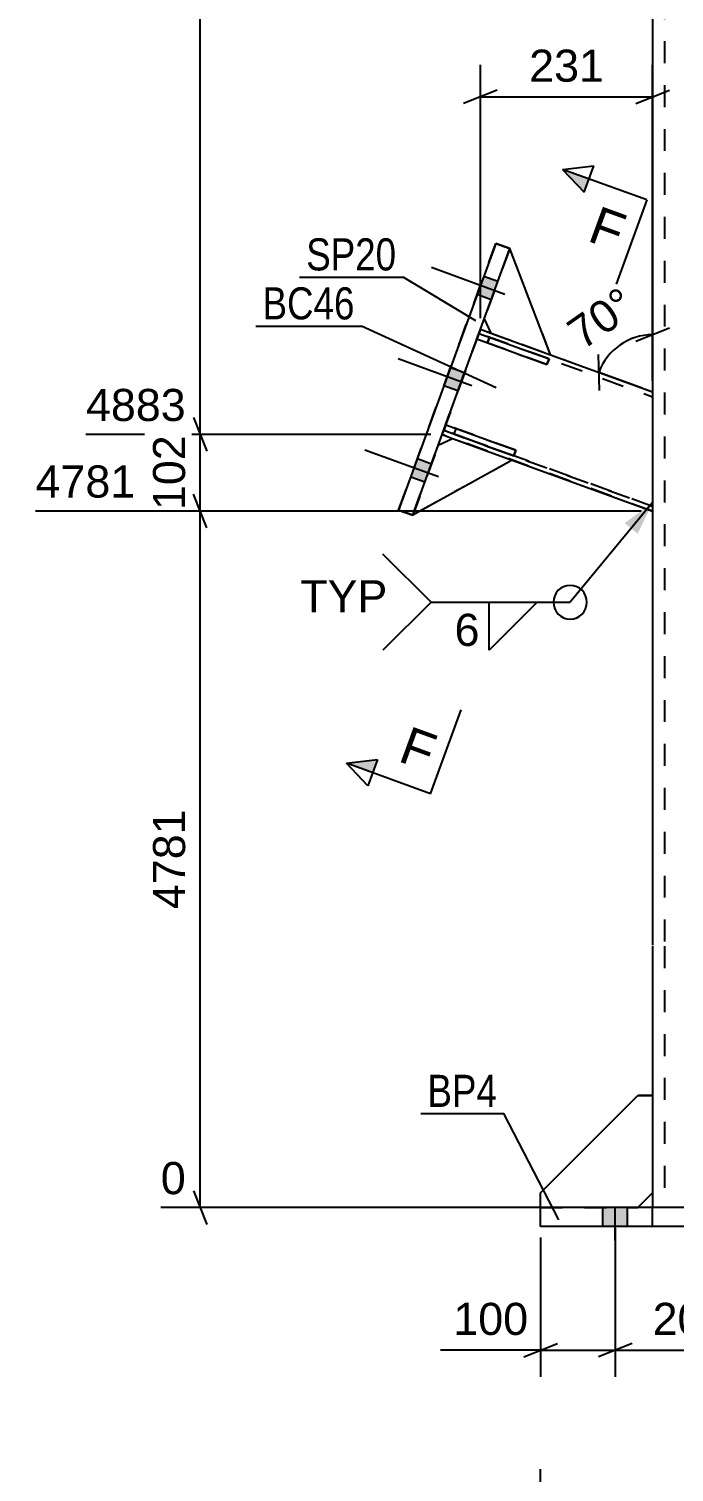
# Model space of a CAD drawing. Header units: millimetres. Extents: x -370 to 471, y -230 to 364.
# Drawn here: x -72.3 to -14.7, y -23.6 to 105.2 of the extents above; entities that cross this region are included whole.
import ezdxf

# ---------------------------------------------------------------- set-up
doc = ezdxf.new("R2010")
doc.units = ezdxf.units.MM
doc.linetypes.add('DXK_LINE_DOT2', pattern=[3.9198, 1.9599, -1.9599])
doc.styles.add('Arial', font='ARIAL.TTF', dxfattribs={"height": 0.2})
doc.styles.add('Arial Narrow', font='ARIALN.TTF', dxfattribs={"height": 0.2})

# ---------------------------------------------------------------- blocks, each defined once
blk = doc.blocks.new('Part-284936230-2484 - 2342')
at = {"color": 7, "linetype": 'DXK_LINE_DOT2'}
for p, q in [((-32.04, 78.39), (-35.46, 69)), ((-35.46, 69), (-32.04, 78.39)), ((-32.18, 78.02), (-32.18, 78.02)), ((-32.18, 78.02), (-16.67, 72.37)), ((-32.18, 78.02), (-16.67, 72.37)), ((-32.04, 78.39), (-32.04, 78.39)), ((-32.04, 78.39), (-16.67, 72.8)), ((-31.1, 78.05), (-25.78, 76.11)), ((-16.67, 72.8), (-16.67, 62.15)), ((-35.46, 69), (-35.46, 69)), ((-16.67, 62.15), (-35.46, 69)), ((-35.32, 69.37), (-35.32, 69.37)), ((-35.32, 69.37), (-16.67, 62.58)), ((-16.67, 62.58), (-35.32, 69.37)), ((-34.52, 68.65), (-29.2, 66.72))]:
    blk.add_line(p, q, dxfattribs=at)
at = {"color": 2, "linetype": 'Continuous'}
for p, q in [((-32.04, 78.39), (-31.1, 78.05)), ((-25.78, 76.11), (-16.67, 72.8)), ((-35.46, 69), (-34.52, 68.65)), ((-29.2, 66.72), (-16.67, 62.15))]:
    blk.add_line(p, q, dxfattribs=at)
blk = doc.blocks.new('Part-284936230-2425 - 2342')
at = {"color": 2, "linetype": 'Continuous'}
for p, q in [((26.67, 0), (-26.67, 0)), ((-26.67, -1.67), (-26.67, 0)), ((-16.67, -1.67), (-16.67, 0)), ((16.67, -1.67), (16.67, 0)), ((26.67, 0), (26.67, -1.67)), ((26.67, -1.67), (-26.67, -1.67))]:
    blk.add_line(p, q, dxfattribs=at)
at = {"color": 7, "linetype": 'DXK_LINE_DOT2'}
for p, q in [((-16.67, -1.67), (-16.67, 0)), ((16.67, 0), (16.67, 0)), ((16.67, -1.67), (16.67, 0))]:
    blk.add_line(p, q, dxfattribs=at)
blk = doc.blocks.new('Part-284936230-2430 - 2342')
at = {"color": 2, "linetype": 'Continuous'}
for p, q in [((-16.67, 296.17), (-16.67, 23.43)), ((-16.67, 23.33), (-16.67, 0))]:
    blk.add_line(p, q, dxfattribs=at)
at = {"color": 7, "linetype": 'DXK_LINE_DOT2'}
for p, q in [((-15.6, 296.17), (-15.6, 23.43)), ((-15.6, 23.33), (-15.6, 0)), ((16.67, 0), (-16.67, 0))]:
    blk.add_line(p, q, dxfattribs=at)
blk = doc.blocks.new('Bolt-284936230-2431 - 2342')
at = {"linetype": 'Continuous'}
for points in [[(-31.74, 83.11), (-32.34, 81.48), (-31.08, 81.02), (-30.49, 82.65)], [(-31.74, 83.11), (-32.34, 81.48), (-31.08, 81.02), (-30.49, 82.65)], [(-31.74, 83.11), (-32.34, 81.48), (-31.08, 81.02), (-30.49, 82.65)], [(-34.71, 74.96), (-35.3, 73.34), (-34.05, 72.88), (-33.45, 74.51)], [(-34.71, 74.96), (-35.3, 73.34), (-34.05, 72.88), (-33.45, 74.51)], [(-37.67, 66.82), (-38.26, 65.19), (-37.01, 64.74), (-36.42, 66.36)], [(-37.67, 66.82), (-38.26, 65.19), (-37.01, 64.74), (-36.42, 66.36)], [(-37.67, 66.82), (-38.26, 65.19), (-37.01, 64.74), (-36.42, 66.36)]]:
    blk.add_hatch(color=1, dxfattribs=at).paths.add_polyline_path(points)
at = {"color": 1, "linetype": 'Continuous'}
for p, q in [((-29.85, 81.5), (-36.42, 83.89)), ((-29.85, 81.5), (-36.42, 83.89)), ((-29.85, 81.5), (-36.42, 83.89)), ((-30.49, 82.65), (-31.74, 83.11)), ((-30.49, 82.65), (-31.74, 83.11)), ((-30.49, 82.65), (-31.74, 83.11)), ((-31.08, 81.02), (-32.34, 81.48)), ((-31.08, 81.02), (-32.34, 81.48)), ((-31.08, 81.02), (-32.34, 81.48)), ((-32.81, 73.35), (-39.39, 75.75)), ((-32.81, 73.35), (-39.39, 75.75)), ((-33.45, 74.51), (-34.71, 74.96)), ((-33.45, 74.51), (-34.71, 74.96)), ((-34.05, 72.88), (-35.3, 73.34)), ((-34.05, 72.88), (-35.3, 73.34)), ((-35.78, 65.21), (-42.35, 67.6)), ((-35.78, 65.21), (-42.35, 67.6)), ((-35.78, 65.21), (-42.35, 67.6)), ((-36.42, 66.36), (-37.67, 66.82)), ((-36.42, 66.36), (-37.67, 66.82)), ((-36.42, 66.36), (-37.67, 66.82)), ((-37.01, 64.74), (-38.26, 65.19)), ((-37.01, 64.74), (-38.26, 65.19)), ((-37.01, 64.74), (-38.26, 65.19))]:
    blk.add_line(p, q, dxfattribs=at)
blk = doc.blocks.new('Bolt-284936230-2437 - 2342')
at = {"linetype": 'Continuous'}
for points in [[(-18.9, 0), (-21.1, 0), (-21.1, -1.67), (-18.9, -1.67)], [(-18.9, 0), (-21.1, 0), (-21.1, -1.67), (-18.9, -1.67)], [(-5.57, 0), (-7.77, 0), (-7.77, -1.67), (-5.57, -1.67)], [(-5.57, 0), (-7.77, 0), (-7.77, -1.67), (-5.57, -1.67)], [(7.77, 0), (5.57, 0), (5.57, -1.67), (7.77, -1.67)], [(7.77, 0), (5.57, 0), (5.57, -1.67), (7.77, -1.67)], [(21.1, 0), (18.9, 0), (18.9, -1.67), (21.1, -1.67)], [(21.1, 0), (18.9, 0), (18.9, -1.67), (21.1, -1.67)]]:
    blk.add_hatch(color=1, dxfattribs=at).paths.add_polyline_path(points)
at = {"color": 1, "linetype": 'Continuous'}
for p, q in [((-21.1, -1.67), (-21.1, 0)), ((-21.1, -1.67), (-21.1, 0)), ((-20, -2.93), (-20, 0)), ((-20, -2.93), (-20, 0)), ((-18.9, -1.67), (-18.9, 0)), ((-18.9, -1.67), (-18.9, 0)), ((-7.77, -1.67), (-7.77, 0)), ((-7.77, -1.67), (-7.77, 0)), ((-6.67, -2.93), (-6.67, 0)), ((-6.67, -2.93), (-6.67, 0)), ((-5.57, -1.67), (-5.57, 0)), ((-5.57, -1.67), (-5.57, 0)), ((5.57, -1.67), (5.57, 0)), ((5.57, -1.67), (5.57, 0)), ((6.67, -2.93), (6.67, 0)), ((6.67, -2.93), (6.67, 0)), ((7.77, -1.67), (7.77, 0)), ((7.77, -1.67), (7.77, 0)), ((18.9, -1.67), (18.9, 0)), ((18.9, -1.67), (18.9, 0)), ((20, -2.93), (20, 0)), ((20, -2.93), (20, 0)), ((21.1, -1.67), (21.1, 0)), ((21.1, -1.67), (21.1, 0))]:
    blk.add_line(p, q, dxfattribs=at)
blk = doc.blocks.new('Part-284936230-2446 - 2342')
at = {"color": 2, "linetype": 'Continuous'}
for p, q in [((-26.67, 1.33), (-18, 10)), ((-18, 10), (-18, 10)), ((-18, 10), (-16.67, 10)), ((-26.67, 1.33), (-26.67, 1.33)), ((-26.67, 0), (-26.67, 1.33)), ((-18, 0), (-16.67, 1.33))]:
    blk.add_line(p, q, dxfattribs=at)
at = {"color": 7, "linetype": 'DXK_LINE_DOT2'}
for p, q in [((-18, 10), (-16.67, 10)), ((-16.67, 10), (-16.67, 1.33)), ((-26.67, 0), (-18, 0)), ((-18, 0), (-26.67, 0)), ((-26.67, 0), (-26.67, 0))]:
    blk.add_line(p, q, dxfattribs=at)
blk = doc.blocks.new('Part-284936230-2580 - 2342')
at = {"color": 2, "linetype": 'Continuous'}
for p, q in [((-30.67, 86.05), (-39.34, 62.25)), ((-38.08, 61.79), (-29.42, 85.6)), ((-30.67, 86.05), (-30.67, 86.05)), ((-29.42, 85.6), (-30.67, 86.05)), ((-29.42, 85.6), (-29.42, 85.6)), ((-39.34, 62.25), (-39.34, 62.25)), ((-39.34, 62.25), (-38.08, 61.79)), ((-38.08, 61.79), (-38.08, 61.79))]:
    blk.add_line(p, q, dxfattribs=at)
at = {"color": 7, "linetype": 'DXK_LINE_DOT2'}
for p, q in [((-39.34, 62.25), (-30.67, 86.05)), ((-29.42, 85.6), (-38.08, 61.79)), ((-30.67, 86.05), (-29.42, 85.6)), ((-38.08, 61.79), (-39.34, 62.25))]:
    blk.add_line(p, q, dxfattribs=at)
blk = doc.blocks.new('Part-284936230-2544 - 2342')
at = {"color": 7, "linetype": 'DXK_LINE_DOT2'}
for p, q in [((-26.67, 1.33), (-18, 10)), ((-18, 10), (-16.67, 10)), ((-16.67, 10), (-18, 10)), ((-16.67, 10), (-16.67, 1.33)), ((-26.67, 0), (-26.67, 1.33)), ((-16.67, 1.33), (-18, 0)), ((-18, 0), (-26.67, 0)), ((-26.67, 0), (-18, 0))]:
    blk.add_line(p, q, dxfattribs=at)
blk = doc.blocks.new('Part-284936230-2516 - 2342')
at = {"color": 7, "linetype": 'DXK_LINE_DOT2'}
for p, q in [((-35.8, 68.06), (-34.52, 68.65)), ((-34.52, 68.65), (-29.2, 66.72)), ((-38.08, 61.79), (-35.8, 68.06)), ((-29.2, 66.72), (-38.08, 61.79))]:
    blk.add_line(p, q, dxfattribs=at)
blk = doc.blocks.new('Part-284936230-2518 - 2342')
at = {"color": 7, "linetype": 'DXK_LINE_DOT2'}
for p, q in [((-29.42, 85.6), (-31.7, 79.33)), ((-25.78, 76.11), (-29.42, 85.6)), ((-31.7, 79.33), (-31.1, 78.05)), ((-31.1, 78.05), (-25.78, 76.11))]:
    blk.add_line(p, q, dxfattribs=at)
blk = doc.blocks.new('Part-284936230-2596 - 2342')
at = {"color": 7, "linetype": 'DXK_LINE_DOT2'}
for p, q in [((-32.18, 78.02), (-32.36, 77.52)), ((-32.36, 77.52), (-32.18, 78.02)), ((-26.1, 75.24), (-32.36, 77.52)), ((-32.36, 77.52), (-32.36, 77.52)), ((-32.36, 77.52), (-26.1, 75.24)), ((-25.91, 75.74), (-32.18, 78.02)), ((-32.18, 78.02), (-32.18, 78.02)), ((-32.18, 78.02), (-25.91, 75.74)), ((-31.24, 77.67), (-31.42, 77.17)), ((-26.1, 75.24), (-25.91, 75.74))]:
    blk.add_line(p, q, dxfattribs=at)
blk = doc.blocks.new('Part-284936230-2597 - 2342')
at = {"color": 2, "linetype": 'Continuous'}
for p, q in [((-35.14, 69.87), (-35.32, 69.37)), ((-35.14, 69.87), (-35.14, 69.87)), ((-35.14, 69.87), (-28.88, 67.59)), ((-35.32, 69.37), (-35.32, 69.37)), ((-35.32, 69.37), (-29.06, 67.09)), ((-28.88, 67.59), (-29.06, 67.09))]:
    blk.add_line(p, q, dxfattribs=at)
at = {"color": 7, "linetype": 'DXK_LINE_DOT2'}
for p, q in [((-35.32, 69.37), (-35.14, 69.87)), ((-28.88, 67.59), (-35.14, 69.87)), ((-29.06, 67.09), (-35.32, 69.37)), ((-34.38, 69.03), (-34.2, 69.53))]:
    blk.add_line(p, q, dxfattribs=at)
blk = doc.blocks.new('Part-284936230-2598 - 2342')
at = {"color": 2, "linetype": 'Continuous'}
for p, q in [((-32.18, 78.02), (-32.36, 77.52)), ((-32.36, 77.52), (-32.36, 77.52)), ((-32.36, 77.52), (-26.1, 75.24)), ((-32.18, 78.02), (-32.18, 78.02)), ((-32.18, 78.02), (-25.91, 75.74)), ((-25.91, 75.74), (-26.1, 75.24))]:
    blk.add_line(p, q, dxfattribs=at)
at = {"color": 7, "linetype": 'DXK_LINE_DOT2'}
for p, q in [((-32.36, 77.52), (-32.18, 78.02)), ((-26.1, 75.24), (-32.36, 77.52)), ((-25.91, 75.74), (-32.18, 78.02)), ((-31.42, 77.17), (-31.24, 77.67))]:
    blk.add_line(p, q, dxfattribs=at)
blk = doc.blocks.new('Part-284936230-2599 - 2342')
at = {"color": 7, "linetype": 'DXK_LINE_DOT2'}
blk.add_line((-29.42, 85.6), (-31.7, 79.33), dxfattribs=at)
at = {"color": 2, "linetype": 'Continuous'}
for p, q in [((-25.78, 76.11), (-29.42, 85.6)), ((-31.7, 79.33), (-31.1, 78.05)), ((-31.1, 78.05), (-25.78, 76.11))]:
    blk.add_line(p, q, dxfattribs=at)
blk = doc.blocks.new('Part-284936230-2687 - 2342')
at = {"color": 7, "linetype": 'DXK_LINE_DOT2'}
for p, q in [((-35.14, 69.87), (-35.32, 69.37)), ((-35.32, 69.37), (-35.14, 69.87)), ((-28.88, 67.59), (-35.14, 69.87)), ((-35.14, 69.87), (-35.14, 69.87)), ((-35.14, 69.87), (-28.88, 67.59)), ((-29.06, 67.09), (-35.32, 69.37)), ((-35.32, 69.37), (-35.32, 69.37)), ((-35.32, 69.37), (-29.06, 67.09)), ((-34.38, 69.03), (-34.2, 69.53)), ((-29.06, 67.09), (-28.88, 67.59))]:
    blk.add_line(p, q, dxfattribs=at)
blk = doc.blocks.new('Part-284936230-2688 - 2342')
at = {"color": 2, "linetype": 'Continuous'}
for p, q in [((-35.8, 68.06), (-34.52, 68.65)), ((-34.52, 68.65), (-29.2, 66.72)), ((-29.2, 66.72), (-38.08, 61.79))]:
    blk.add_line(p, q, dxfattribs=at)
at = {"color": 7, "linetype": 'DXK_LINE_DOT2'}
blk.add_line((-38.08, 61.79), (-35.8, 68.06), dxfattribs=at)
blk = doc.blocks.new('StraightDimension-284936230-2759 - 2342')
at = {"color": 7, "linetype": 'Continuous'}
for p, q in [((-20, -1.83), (-20, -15.11)), ((-26.67, -2.67), (-26.67, -15.11)), ((-26.67, -12.71), (-35.59, -12.71)), ((-26.67, -12.71), (-35.59, -12.71)), ((-28.17, -13.31), (-25.17, -12.11)), ((-26.67, -12.71), (-20, -12.71)), ((-18.5, -12.11), (-21.5, -13.31))]:
    blk.add_line(p, q, dxfattribs=at)
at = {"color": 0}
blk.add_wipeout([(-27.19, -11.96), (-27.19, -7.76), (-35.06, -7.76), (-35.06, -11.96)], dxfattribs=at)
at = {"color": 3, "style": 'Arial'}
blk.add_text('100', height=2.865, dxfattribs=at).set_placement((-34.46, -11.36))
blk = doc.blocks.new('StraightDimension-284936230-2770 - 2342')
at = {"color": 7, "linetype": 'Continuous'}
for p, q in [((-20, -1.83), (-20, -15.11)), ((-6.67, -3.31), (-6.67, -15.11)), ((-18.5, -12.11), (-21.5, -13.31)), ((-20, -12.71), (-6.67, -12.71)), ((-8.17, -13.31), (-5.17, -12.11))]:
    blk.add_line(p, q, dxfattribs=at)
at = {"color": 0}
blk.add_wipeout([(-9.4, -11.96), (-9.4, -7.76), (-17.27, -7.76), (-17.27, -11.96)], dxfattribs=at)
at = {"color": 3, "style": 'Arial'}
blk.add_text('200', height=2.865, dxfattribs=at).set_placement((-16.67, -11.36))
blk = doc.blocks.new('AngleDimension-284936230-2865 - 2342')
at = {"color": 7, "linetype": 'Continuous'}
for p, q in [((-15.17, 78.49), (-18.17, 77.29)), ((-16.67, 77.89), (-16.67, 72.8)), ((-21.4, 72.92), (-21.51, 76.15)), ((-17.61, 73.14), (-21.45, 74.54)), ((-21.45, 74.54), (-16.67, 72.8))]:
    blk.add_line(p, q, dxfattribs=at)
blk.add_arc((-16.67, 72.8), 5.1, 90, 160, dxfattribs=at)
at = {"color": 0}
blk.add_wipeout([(-17.14, 79.79), (-19.55, 83.23), (-25.48, 79.07), (-23.07, 75.63)], dxfattribs=at)
at = {"color": 3, "style": 'Arial'}
blk.add_text('70°', height=2.865, rotation=35.002, dxfattribs=at).set_placement((-22.93, 76.47))
blk = doc.blocks.new('StraightDimension-284936230-3080 - 2342')
at = {"color": 7, "linetype": 'Continuous'}
for p, q in [((-32.04, 79.39), (-32.04, 101.98)), ((-16.67, 73.8), (-16.67, 101.98)), ((-30.54, 99.73), (-33.54, 98.53)), ((-18.17, 98.53), (-15.17, 99.73)), ((-32.04, 99.13), (-16.67, 99.13))]:
    blk.add_line(p, q, dxfattribs=at)
at = {"color": 0}
blk.add_wipeout([(-20.42, 99.88), (-20.42, 104.08), (-28.29, 104.08), (-28.29, 99.88)], dxfattribs=at)
at = {"color": 3, "style": 'Arial'}
blk.add_text('231', height=2.865, dxfattribs=at).set_placement((-27.69, 100.48))
blk = doc.blocks.new('StraightDimension-284936230-26162 - 2342')
at = {"color": 7, "linetype": 'Continuous'}
for p, q in [((-57.05, 69), (-57.05, 283.86)), ((-57.65, 70.5), (-56.45, 67.5)), ((-36.46, 69), (-67.25, 69))]:
    blk.add_line(p, q, dxfattribs=at)
blk = doc.blocks.new('StraightDimension-284936230-26163 - 2342')
at = {"color": 7, "linetype": 'Continuous'}
for p, q in [((-57.65, 70.5), (-56.45, 67.5)), ((-36.46, 69), (-67.25, 69)), ((-57.05, 62.17), (-57.05, 69)), ((-56.45, 60.67), (-57.65, 63.67)), ((-17.7, 62.17), (-71.75, 62.17))]:
    blk.add_line(p, q, dxfattribs=at)
at = {"color": 0}
blk.add_wipeout([(-57.8, 69.52), (-62, 69.52), (-62, 61.65), (-57.8, 61.65)], dxfattribs=at)
at = {"color": 3, "style": 'Arial'}
blk.add_text('102', height=2.865, rotation=90.0002, dxfattribs=at).set_placement((-58.4, 62.25))
at = {"color": 0, "linetype": 'Continuous'}
blk.add_wipeout([(-57.75, 69.6), (-57.75, 73.8), (-67.85, 73.8), (-67.85, 69.6)], dxfattribs=at)
at = {"color": 3, "linetype": 'Continuous', "style": 'Arial'}
blk.add_text('4883', height=2.865, dxfattribs=at).set_placement((-67.25, 70.2))
blk = doc.blocks.new('StraightDimension-284936230-26164 - 2342')
at = {"color": 7, "linetype": 'Continuous'}
for p, q in [((-56.45, 60.67), (-57.65, 63.67)), ((-17.7, 62.17), (-71.75, 62.17)), ((-57.05, 0), (-57.05, 62.17)), ((-57.65, 1.5), (-56.45, -1.5)), ((-17.67, 0), (-60.57, 0))]:
    blk.add_line(p, q, dxfattribs=at)
at = {"color": 0}
blk.add_wipeout([(-57.8, 36.13), (-62, 36.13), (-62, 26.04), (-57.8, 26.04)], dxfattribs=at)
at = {"color": 3, "style": 'Arial'}
blk.add_text('4781', height=2.865, rotation=90.0002, dxfattribs=at).set_placement((-58.4, 26.64))
at = {"color": 0, "linetype": 'Continuous'}
for points in [[(-62.25, 62.77), (-62.25, 66.97), (-72.35, 66.97), (-72.35, 62.77)], [(-57.75, 0.6), (-57.75, 4.8), (-61.17, 4.8), (-61.17, 0.6)]]:
    blk.add_wipeout(points, dxfattribs=at)
at = {"color": 3, "linetype": 'Continuous', "style": 'Arial'}
for s, height, p in [('4781', 2.865, (-71.75, 63.37)), ('0', 2.87, (-60.57, 1.2))]:
    blk.add_text(s, height=height, dxfattribs=at).set_placement(p)
blk = doc.blocks.new('Mark-284936230-2421 - 2342')
at = {"color": 0}
blk.add_wipeout([(-30.56, 8.99), (-30.56, 11.99), (-36.77, 11.99), (-36.77, 8.99)], dxfattribs=at)
blk.add_wipeout([(-30.56, 8.99), (-30.56, 11.99), (-36.77, 11.99), (-36.77, 8.99)], dxfattribs=at)
at = {"color": 30, "linetype": 'Continuous'}
for p in [(-37.37, 8.39), (-25.03, -1.09)]:
    blk.add_line(p, (-29.96, 8.39), dxfattribs=at)
at = {"color": 3, "style": 'Arial Narrow'}
blk.add_text('BP4', height=2.863, dxfattribs=at).set_placement((-36.77, 8.99))
blk = doc.blocks.new('Mark-284936230-2576 - 2342')
at = {"color": 0}
blk.add_wipeout([(-39.55, 83.64), (-39.55, 86.64), (-47.59, 86.64), (-47.59, 83.64)], dxfattribs=at)
blk.add_wipeout([(-39.55, 83.64), (-39.55, 86.64), (-47.59, 86.64), (-47.59, 83.64)], dxfattribs=at)
at = {"color": 30, "linetype": 'Continuous'}
for p in [(-48.19, 83.04), (-32.46, 79.13)]:
    blk.add_line(p, (-38.95, 83.04), dxfattribs=at)
at = {"color": 3, "style": 'Arial Narrow'}
blk.add_text('SP20', height=2.863, dxfattribs=at).set_placement((-47.59, 83.64))
blk = doc.blocks.new('Mark-284936230-2480 - 2342')
at = {"color": 0}
blk.add_wipeout([(-43.27, 79.27), (-43.27, 82.27), (-51.49, 82.27), (-51.49, 79.27)], dxfattribs=at)
blk.add_wipeout([(-43.27, 79.27), (-43.27, 82.27), (-51.49, 82.27), (-51.49, 79.27)], dxfattribs=at)
at = {"color": 30, "linetype": 'Continuous'}
for p in [(-52.09, 78.67), (-30.65, 73.16)]:
    blk.add_line(p, (-42.67, 78.67), dxfattribs=at)
at = {"color": 3, "style": 'Arial Narrow'}
blk.add_text('BC46', height=2.863, dxfattribs=at).set_placement((-51.49, 79.27))
blk = doc.blocks.new('SectionMark-284936230-3132 - 2342')
at = {"color": 6, "linetype": 'Continuous'}
blk.add_line((-26.67, -31.33), (-26.67, -23.33), dxfattribs=at)
blk = doc.blocks.new('SectionMark-284936230-3138 - 2342')
at = {"linetype": 'Continuous'}
for points in [[(-22.36, 91.81), (-22.79, 90.63), (-24.71, 92.66)], [(-41.23, 39.98), (-41.65, 38.8), (-44, 39.66)]]:
    blk.add_hatch(color=6, dxfattribs=at).paths.add_polyline_path(points)
at = {"color": 6, "linetype": 'Continuous'}
for p, q in [((-24.71, 92.66), (-21.93, 92.98)), ((-22.79, 90.63), (-21.93, 92.98)), ((-24.71, 92.66), (-22.79, 90.63)), ((-44, 39.66), (-41.23, 39.98)), ((-41.23, 39.98), (-42.08, 37.63)), ((-42.08, 37.63), (-44, 39.66))]:
    blk.add_line(p, q, dxfattribs=at)
at = {"color": 0, "linetype": 'Continuous'}
for points in [[(-19.93, 85.34), (-18.73, 88.62), (-21.41, 89.6), (-22.61, 86.31)], [(-36.83, 38.91), (-35.63, 42.2), (-38.31, 43.17), (-39.51, 39.88)]]:
    blk.add_wipeout(points, dxfattribs=at)
at = {"color": 6, "linetype": 'Continuous'}
for p, q in [((-17.19, 89.93), (-24.71, 92.66)), ((-17.19, 89.93), (-19.93, 82.41)), ((-36.49, 36.92), (-33.75, 44.44)), ((-36.49, 36.92), (-44, 39.66))]:
    blk.add_line(p, q, dxfattribs=at)
at = {"color": 3, "linetype": 'Continuous', "style": 'Arial'}
for p in [(-22.61, 86.31), (-39.51, 39.88)]:
    blk.add_text('F', height=3.34, rotation=-20.002, dxfattribs=at).set_placement(p)
blk = doc.blocks.new('WeldMark-284936230-3140 - 2342')
at = {"linetype": 'Continuous'}
blk.add_hatch(color=30, dxfattribs=at).paths.add_polyline_path([(-19.16, 61.09), (-16.67, 62.93), (-18, 60.14)])
at = {"color": 30, "linetype": 'Continuous'}
for p in [(-16.67, 62.93), (-36.45, 54.03)]:
    blk.add_line(p, (-24.03, 54.03), dxfattribs=at)
at = {"color": 3, "linetype": 'Continuous'}
for p, q in [((-36.45, 54.03), (-40.74, 58.32)), ((-36.45, 54.03), (-40.74, 49.75)), ((-31.27, 54.03), (-26.99, 54.03)), ((-26.99, 54.03), (-31.27, 49.75)), ((-31.27, 49.75), (-31.27, 54.03))]:
    blk.add_line(p, q, dxfattribs=at)
for start, end in [(90, 270), (270, 90)]:
    blk.add_arc((-24.03, 54.03), 1.5, start, end, dxfattribs=at)
at = {"color": 0}
blk.add_wipeout([(-31.93, 49.93), (-31.93, 53.33), (-34.55, 53.33), (-34.55, 49.93)], dxfattribs=at)
at = {"color": 3, "style": 'Arial'}
blk.add_text('6', height=2.87, dxfattribs=at).set_placement((-34.35, 50.13))
at = {"color": 0, "linetype": 'Continuous'}
blk.add_wipeout([(-40.35, 53.13), (-40.35, 56.13), (-48.13, 56.13), (-48.13, 53.13)], dxfattribs=at)
blk.add_wipeout([(-40.35, 53.13), (-40.35, 56.13), (-48.13, 56.13), (-48.13, 53.13)], dxfattribs=at)
at = {"color": 3, "linetype": 'Continuous', "style": 'Arial'}
blk.add_text('TYP', height=2.865, dxfattribs=at).set_placement((-48.13, 53.13))

msp = doc.modelspace()

# ---------------------------------------------------------------- block references
for name in ['Part-284936230-2430 - 2342', 'Part-284936230-2580 - 2342', 'Part-284936230-2518 - 2342', 'Part-284936230-2599 - 2342', 'Bolt-284936230-2431 - 2342', 'Part-284936230-2484 - 2342', 'Part-284936230-2596 - 2342', 'Part-284936230-2598 - 2342', 'Part-284936230-2597 - 2342', 'Part-284936230-2687 - 2342', 'Part-284936230-2516 - 2342', 'Part-284936230-2688 - 2342', 'Part-284936230-2446 - 2342', 'Part-284936230-2544 - 2342', 'Part-284936230-2425 - 2342', 'Bolt-284936230-2437 - 2342']:
    msp.add_blockref(name, (0, 0))

# ---------------------------------------------------------------- next in the draw order: block references
for name in ['AngleDimension-284936230-2865 - 2342', 'StraightDimension-284936230-2759 - 2342']:
    msp.add_blockref(name, (0, 0))

# ---------------------------------------------------------------- next in the draw order: block references
for name in ['StraightDimension-284936230-3080 - 2342', 'StraightDimension-284936230-2770 - 2342']:
    msp.add_blockref(name, (0, 0))

# ---------------------------------------------------------------- next in the draw order: block references
msp.add_blockref('StraightDimension-284936230-26162 - 2342', (0, 0))

# ---------------------------------------------------------------- next in the draw order: block references
for name in ['Mark-284936230-2576 - 2342', 'StraightDimension-284936230-26163 - 2342']:
    msp.add_blockref(name, (0, 0))

# ---------------------------------------------------------------- next in the draw order: block references
for name in ['Mark-284936230-2480 - 2342', 'StraightDimension-284936230-26164 - 2342']:
    msp.add_blockref(name, (0, 0))

# ---------------------------------------------------------------- next in the draw order: block references
msp.add_blockref('Mark-284936230-2421 - 2342', (0, 0))

# ---------------------------------------------------------------- next in the draw order: block references
msp.add_blockref('SectionMark-284936230-3132 - 2342', (0, 0))

# ---------------------------------------------------------------- next in the draw order: block references
msp.add_blockref('SectionMark-284936230-3138 - 2342', (0, 0))

# ---------------------------------------------------------------- next in the draw order: block references
msp.add_blockref('WeldMark-284936230-3140 - 2342', (0, 0))

doc.saveas('drawing.dxf')
